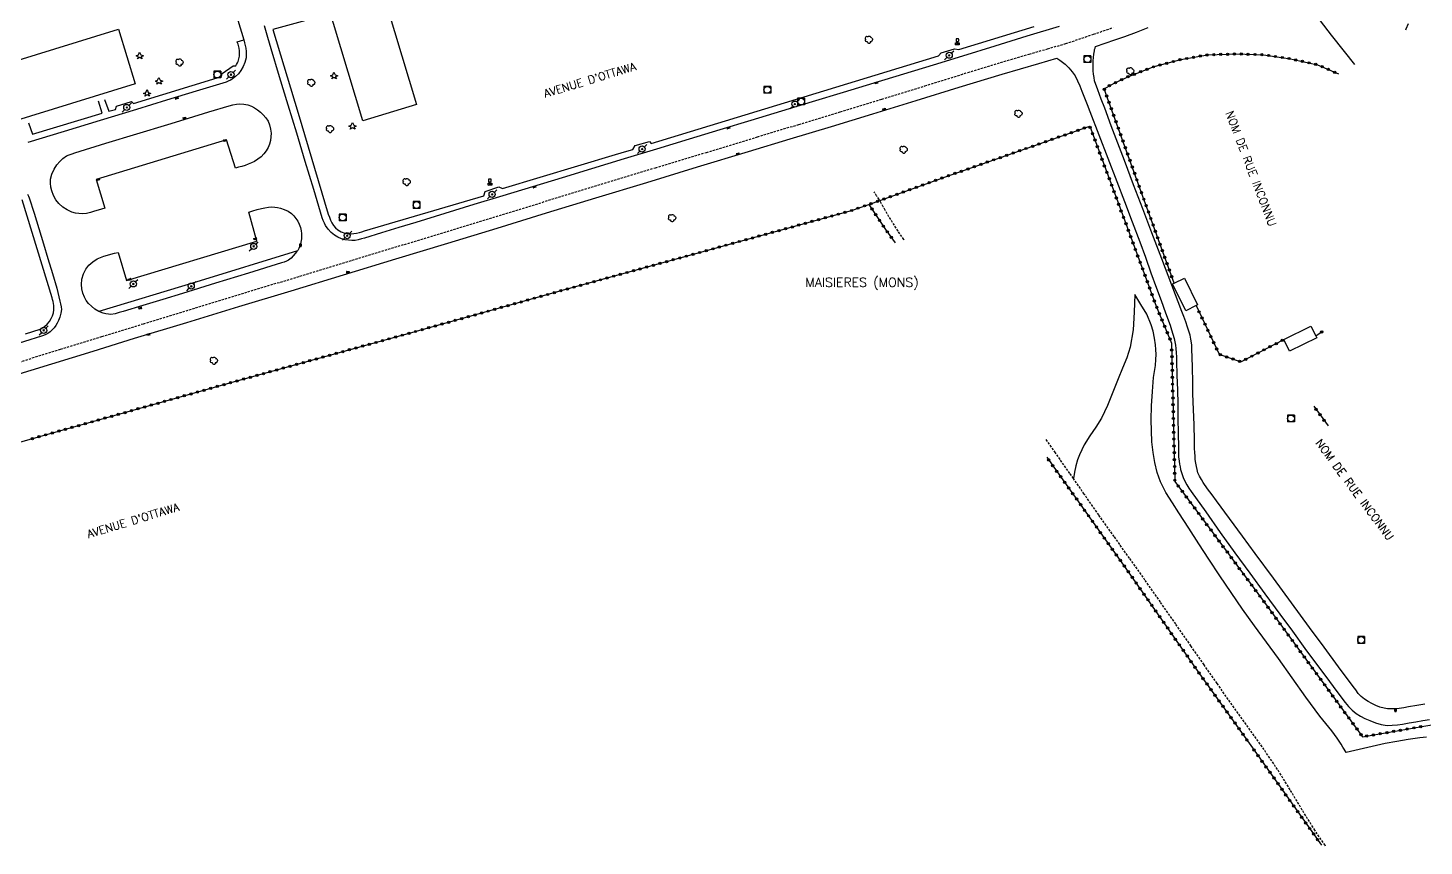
# Model space of a CAD drawing. Header units: millimetres. Extents: x 121000 to 122001, y 132000 to 133001.
# Drawn here: x 121340.3 to 121645.7, y 132380.9 to 132559.8 of the extents above; entities that cross this region are included whole.
import ezdxf
from ezdxf.enums import TextEntityAlignment as Align

# ---------------------------------------------------------------- set-up
doc = ezdxf.new("R2010")
doc.units = ezdxf.units.MM
doc.linetypes.add('DASHED', pattern=[0.75, 0.5, -0.25])
doc.layers.get('0').update_dxf_attribs({"linetype": 'CONTINUOUS'})
for name, color, linetype in [('W0001', 6, 'DASHED'), ('W0014', 7, 'CONTINUOUS'), ('W0017', 7, 'CONTINUOUS'), ('W0070', 7, 'DASHED'), ('W0104', 1, 'CONTINUOUS'), ('W0211', 2, 'CONTINUOUS'), ('W0214', 2, 'CONTINUOUS'), ('W0300', 7, 'CONTINUOUS'), ('W0303', 7, 'CONTINUOUS'), ('W0323', 7, 'CONTINUOUS'), ('W0333', 7, 'CONTINUOUS'), ('W0401', 7, 'CONTINUOUS'), ('W0420', 7, 'CONTINUOUS'), ('W0438', 7, 'CONTINUOUS'), ('W0473', 7, 'CONTINUOUS'), ('W0980', 7, 'CONTINUOUS'), ('W0989', 7, 'CONTINUOUS')]:
    doc.layers.add(name, color=color, linetype=linetype)
doc.styles.get("Standard").update_dxf_attribs({"font": 'romans.shx', "width": 0.85})

# ---------------------------------------------------------------- blocks, each defined once
blk = doc.blocks.new('T300')
for p, q in [((-0.8, 0.51), (-0.86, 0.34)), ((-0.86, 0.34), (-0.86, 0.17)), ((-0.86, 0.17), (-0.74, 0.06)), ((-0.69, 0.63), (-0.8, 0.51)), ((-0.8, -0.06), (-0.74, 0.06)), ((-0.74, 0.06), (-0.69, 0.11)), ((-0.57, 0.69), (-0.69, 0.63)), ((-0.46, 0.69), (-0.57, 0.69)), ((-0.29, 0.63), (-0.46, 0.69)), ((-0.29, 0.63), (-0.17, 0.74)), ((-0.23, 0.57), (-0.29, 0.63)), ((-0.17, 0.74), (-0.06, 0.8)), ((-0.06, 0.8), (0.06, 0.8)), ((0.06, 0.8), (0.23, 0.74)), ((0.23, 0.74), (0.34, 0.63)), ((0.34, 0.63), (0.4, 0.51)), ((0.46, 0.46), (0.34, 0.46)), ((0.4, 0.51), (0.4, 0.46)), ((0.57, 0.4), (0.46, 0.46)), ((0.57, 0.4), (0.69, 0.29)), ((0.69, 0.29), (0.74, 0.17)), ((0.74, 0.06), (0.69, -0.17)), ((0.74, 0.17), (0.74, 0.06)), ((-0.8, -0.17), (-0.8, -0.06)), ((-0.8, -0.23), (-0.8, -0.17)), ((-0.74, -0.34), (-0.8, -0.23)), ((-0.69, -0.4), (-0.74, -0.34)), ((-0.51, -0.46), (-0.69, -0.4)), ((-0.4, -0.46), (-0.51, -0.46)), ((-0.4, -0.46), (-0.34, -0.46)), ((-0.34, -0.46), (-0.34, -0.4)), ((-0.34, -0.51), (-0.34, -0.46)), ((-0.29, -0.63), (-0.34, -0.51)), ((-0.17, -0.74), (-0.29, -0.63)), ((-0.06, -0.8), (-0.17, -0.74)), ((0.06, -0.8), (-0.06, -0.8)), ((0.17, -0.74), (0.06, -0.8)), ((0.23, -0.69), (0.17, -0.74)), ((0.29, -0.46), (0.23, -0.46)), ((0.29, -0.63), (0.23, -0.69)), ((0.46, -0.4), (0.29, -0.46)), ((0.34, -0.51), (0.29, -0.63)), ((0.34, -0.51), (0.34, -0.46)), ((0.57, -0.34), (0.46, -0.4)), ((0.63, -0.29), (0.57, -0.34)), ((0.69, -0.17), (0.63, -0.29))]:
    blk.add_line(p, q)
blk = doc.blocks.new('T473')
for p, q in [((-0.166667, 0.166667), (0.166667, -0.166667)), ((-0.166667, -0.166667), (0.166667, 0.166667)), ((0.500001, 0.500001), (1.000002, 1.000002)), ((-1.000002, -1.000002), (-0.500001, -0.500001))]:
    blk.add_line(p, q)
blk.add_ellipse((0, 0), major_axis=(0.471405, 0.471405), ratio=1, start_param=5.4977871438, end_param=11.780972451)
blk = doc.blocks.new('T420')
for p, q in [((0.75, 0.75), (-0.75, 0.75)), ((-0.75, 0.75), (-0.75, -0.75)), ((0.75, 0.75), (0.75, -0.75)), ((0.75, -0.75), (-0.75, -0.75))]:
    blk.add_line(p, q)
blk.add_ellipse((0, 0), major_axis=(-0.53, 0.53), ratio=1, start_param=3.926991, end_param=10.210176)
blk = doc.blocks.new('T303')
for p, q in [((-0.77, 0), (-0.28, 0.21)), ((-0.28, -0.21), (-0.77, 0)), ((-0.28, 0.21), (0, 0.83)), ((0, 0.83), (0.28, 0.21)), ((0.28, 0.21), (0.83, 0)), ((0.83, 0), (0.28, -0.21)), ((-0.49, -0.63), (-0.28, -0.21)), ((0, -0.35), (-0.49, -0.63)), ((0.56, -0.63), (0, -0.35)), ((0.28, -0.21), (0.56, -0.63))]:
    blk.add_line(p, q)
blk = doc.blocks.new('T438')
for p, q in [((-0.4, 0.2), (0.4, 0.2)), ((-0.4, -0.2), (-0.4, 0.2)), ((0.15, 1.1), (-0.3, 1.1)), ((-0.3, 1.1), (-0.3, 0.5)), ((-0.3, 0.5), (0.15, 0.5)), ((0.3, 0.65), (0.3, 0.95)), ((0.4, 0.2), (0.4, -0.2))]:
    blk.add_line(p, q)
at = {"flags": 128}
for points in [[(-0.4, -0.2), (0.4, 0.2)], [(0.4, -0.2), (-0.4, -0.2)]]:
    blk.add_lwpolyline(points, dxfattribs=at)
for centre, major_axis, start_param, end_param in [((0.15, 0.95), (0.106, -0.106), 0.785398, 2.356194), ((0.15, 0.65), (0.106, 0.106), 3.926991, 5.497787)]:
    blk.add_ellipse(centre, major_axis=major_axis, ratio=1, start_param=start_param, end_param=end_param)
blk = doc.blocks.new('T401')
for p, q in [((-0.3, 0.3), (0, 0.3)), ((-0.3, -0.25), (-0.3, 0.3)), ((-0.3, 0.15), (0, 0.15)), ((-0.3, 0), (0, 0)), ((0, 0.3), (0, -0.25)), ((-0.3, -0.15), (0, -0.15)), ((-0.3, -0.25), (-0.3, -0.3)), ((-0.3, -0.3), (0, -0.3)), ((0, -0.3), (0, -0.25))]:
    blk.add_line(p, q)
blk = doc.blocks.new('t323o')
at = {"color": 0, "linetype": 'Continuous'}
for radius in [0.25, 0.15]:
    blk.add_circle((0, 0), radius, dxfattribs=at)

msp = doc.modelspace()

# ---------------------------------------------------------------- linework, layer by layer
at = {"layer": 'W0001'}
msp.add_lwpolyline([(121338.4, 132486.71), (121347.45, 132489.51), (121356.51, 132492.31), (121365.57, 132495.1), (121376.98, 132498.58), (121388.39, 132502.04), (121399.81, 132505.5), (121411.24, 132508.97), (121422.67, 132512.44), (121434.1, 132515.92), (121444.88, 132519.22), (121455.65, 132522.52), (121466.42, 132525.81), (121477.57, 132529.19), (121488.72, 132532.56), (121499.87, 132535.94), (121508.93, 132538.68), (121518, 132541.42), (121527.07, 132544.18), (121536.49, 132547.1), (121545.9, 132550.03), (121555.34, 132552.89), (121559.33, 132554.05), (121563.32, 132555.2), (121567.31, 132556.35), (121573.39, 132558.4), (121575.53, 132559.13), (121577.68, 132559.85)], dxfattribs=at)
at = {"layer": 'W0014'}
for points in [[(121405.91, 132562.68), (121393.88, 132559.45), (121399.4, 132541.14), (121406.01, 132519.07)], [(121406.01, 132519.07), (121406.25, 132518.41), (121406.49, 132517.75), (121406.79, 132517.14), (121407.18, 132516.58), (121407.62, 132516.06), (121408.13, 132515.63), (121408.82, 132515.22), (121409.61, 132514.92), (121410.4, 132514.77), (121411, 132514.76), (121411.61, 132514.83), (121412.21, 132514.93), (121412.8, 132515.06), (121413.38, 132515.22), (121413.96, 132515.39), (121440.04, 132523.08), (121440.29, 132523.98), (121443.28, 132525.02), (121444.13, 132524.65), (121452.36, 132527.13), (121460.59, 132529.61), (121468.82, 132532.07), (121470.08, 132532.45), (121471.34, 132532.82), (121472.6, 132533.19), (121473.1, 132534.06), (121476.24, 132534.93), (121476.66, 132534.51), (121505.78, 132543.36), (121539.48, 132553.64), (121540.04, 132554.31), (121542.98, 132555.22), (121543.96, 132555.04), (121560.38, 132560.07)], [(121357.08, 132544.15), (121357.99, 132541.6), (121359.43, 132541.97), (121359.67, 132542.68), (121362.93, 132543.7), (121363.43, 132543.28), (121382.68, 132549.18), (121382.82, 132549.79), (121385.18, 132551.51), (121385.77, 132551.48), (121385.96, 132551.81), (121386.14, 132552.14), (121386.3, 132552.47), (121386.47, 132553.01), (121386.58, 132553.58), (121386.62, 132554.14), (121386.6, 132554.74), (121386.51, 132555.35), (121386.37, 132555.93), (121386.27, 132556.21), (121386.16, 132556.49), (121386.05, 132556.77), (121387.54, 132557.14)], [(121340.45, 132539.05), (121341.32, 132536.56), (121356.54, 132541.16), (121355.73, 132543.73)], [(121339.77, 132492.87), (121342.98, 132493.91), (121343.32, 132494.1), (121343.65, 132494.29), (121343.97, 132494.49), (121344.53, 132494.99), (121345.01, 132495.57), (121345.4, 132496.2), (121345.67, 132496.81), (121345.87, 132497.46), (121345.98, 132498.12), (121346.01, 132498.6), (121345.99, 132499.08), (121345.93, 132499.55), (121345.84, 132499.96), (121345.71, 132500.37), (121345.59, 132500.78), (121339.07, 132522.15)], [(121399.25, 132511.02), (121377.03, 132504.15), (121355.84, 132497.79)]]:
    msp.add_lwpolyline(points, dxfattribs=at)
at = {"layer": 'W0017'}
for points in [[(121382.82, 132572.77), (121387.54, 132557.14), (121387.69, 132556.55), (121387.85, 132555.95), (121387.96, 132555.36), (121388.04, 132554.64), (121388.06, 132553.92), (121388.01, 132553.21), (121387.78, 132552.25), (121387.4, 132551.31), (121386.91, 132550.46), (121386.37, 132549.76), (121385.73, 132549.13), (121385.02, 132548.6), (121384.59, 132548.36), (121384.14, 132548.15), (121383.68, 132547.95), (121377.13, 132545.95), (121370.59, 132543.95), (121364.04, 132541.95), (121356.13, 132539.55), (121348.22, 132537.15), (121340.31, 132534.75)], [(121565.87, 132560.12), (121558.84, 132557.96), (121551.8, 132555.79), (121544.76, 132553.62), (121538.29, 132551.64), (121531.82, 132549.66), (121525.35, 132547.69), (121518.61, 132545.65), (121511.88, 132543.61), (121505.14, 132541.57), (121498.4, 132539.53), (121491.66, 132537.48), (121484.92, 132535.43), (121477.82, 132533.28), (121470.71, 132531.13), (121463.6, 132528.97), (121457.13, 132527.01), (121450.65, 132525.05), (121444.18, 132523.08), (121437.84, 132521.14), (121431.5, 132519.21), (121425.17, 132517.26), (121421.43, 132516.11), (121417.68, 132514.96), (121413.94, 132513.8), (121413.26, 132513.62), (121412.58, 132513.43), (121411.89, 132513.31), (121411.16, 132513.28), (121410.43, 132513.33), (121409.71, 132513.45), (121408.9, 132513.68), (121408.12, 132514.02), (121407.39, 132514.45), (121406.65, 132515.05), (121405.98, 132515.77), (121405.43, 132516.57), (121405.15, 132517.11), (121404.92, 132517.68), (121404.7, 132518.26), (121402.84, 132524.43), (121400.98, 132530.6), (121399.12, 132536.77), (121397.24, 132542.91), (121395.36, 132549.05), (121393.52, 132555.2), (121392.79, 132557.71), (121392.06, 132560.22)], [(121573.79, 132555.69), (121575.94, 132556.42), (121578.08, 132557.14), (121580.21, 132557.89), (121582.8, 132558.85), (121585.38, 132559.85)], [(121645.86, 132411.89), (121644.09, 132411.6), (121642.32, 132411.32), (121641.29, 132411.13), (121640.26, 132410.95), (121639.23, 132410.86), (121638.48, 132410.86), (121637.73, 132410.9), (121637, 132411), (121636.05, 132411.26), (121635.13, 132411.62), (121634.25, 132412.05), (121633.44, 132412.5), (121632.66, 132413), (121631.94, 132413.57), (121631.31, 132414.26), (121630.75, 132415.02), (121630.19, 132415.78), (121627, 132420.07), (121623.82, 132424.36), (121620.64, 132428.66), (121616.68, 132434.04), (121612.73, 132439.43), (121608.78, 132444.82), (121605.96, 132448.66), (121603.13, 132452.49), (121600.31, 132456.33), (121599.32, 132457.65), (121598.32, 132458.97), (121597.41, 132460.34), (121596.98, 132461.05), (121596.57, 132461.77), (121596.23, 132462.52), (121596.03, 132463.2), (121595.88, 132463.9), (121595.76, 132464.61), (121595.66, 132465.38), (121595.6, 132466.14), (121595.55, 132466.91), (121595.51, 132467.8), (121595.51, 132468.69), (121595.5, 132469.58), (121595.37, 132472.98), (121595.24, 132476.37), (121595.13, 132479.77), (121595.08, 132482.52), (121595.05, 132485.27), (121594.96, 132488.01), (121594.91, 132489.24), (121594.86, 132490.47), (121594.71, 132491.69), (121594.5, 132492.59), (121594.25, 132493.48), (121593.97, 132494.36), (121593.59, 132495.51), (121593.16, 132496.65), (121592.74, 132497.8), (121590.55, 132503.53), (121588.36, 132509.27), (121586.17, 132515), (121584.15, 132520.25), (121582.14, 132525.5), (121580.14, 132530.75), (121578.7, 132534.57), (121577.26, 132538.4), (121575.83, 132542.23), (121575.09, 132544.23), (121574.34, 132546.23), (121573.6, 132548.23), (121573.5, 132548.96), (121573.4, 132549.69), (121573.33, 132550.42), (121573.3, 132551.15), (121573.29, 132551.87), (121573.31, 132552.6), (121573.36, 132553.32), (121573.45, 132554.04), (121573.57, 132554.75), (121573.64, 132555.07), (121573.72, 132555.38), (121573.79, 132555.69)], [(121336.48, 132483.52), (121345.53, 132486.32), (121354.59, 132489.12), (121363.65, 132491.9), (121375.06, 132495.39), (121386.47, 132498.85), (121397.89, 132502.31), (121409.32, 132505.78), (121420.75, 132509.25), (121432.18, 132512.73), (121442.96, 132516.02), (121453.73, 132519.32), (121464.5, 132522.61), (121475.65, 132526), (121486.8, 132529.37), (121497.95, 132532.74), (121507.01, 132535.49), (121516.08, 132538.23), (121525.15, 132540.99), (121534.57, 132543.91), (121543.98, 132546.84), (121553.42, 132549.7), (121557.41, 132550.86), (121561.4, 132552.01), (121565.39, 132553.15)], [(121565.39, 132553.15), (121566, 132552.72), (121566.6, 132552.29), (121567.17, 132551.83), (121567.97, 132551.05), (121568.7, 132550.2), (121569.34, 132549.29), (121569.91, 132548.22), (121570.39, 132547.09), (121570.85, 132545.95), (121571.44, 132544.49), (121572, 132543.01), (121572.56, 132541.53), (121574.54, 132536.42), (121576.51, 132531.31), (121578.47, 132526.2), (121580.17, 132521.8), (121581.86, 132517.39), (121583.52, 132512.97), (121584.75, 132509.61), (121585.96, 132506.24), (121587.18, 132502.87), (121588.16, 132500.16), (121589.14, 132497.45), (121590.12, 132494.75), (121590.43, 132493.79), (121590.74, 132492.84), (121591, 132491.87), (121591.16, 132491.14), (121591.3, 132490.39), (121591.41, 132489.65), (121591.49, 132488.76), (121591.53, 132487.86), (121591.57, 132486.96), (121591.65, 132483.8), (121591.73, 132480.63), (121591.8, 132477.47), (121591.85, 132474.33), (121591.89, 132471.19), (121591.96, 132468.05), (121591.98, 132467.03), (121592, 132466.01), (121592.09, 132465), (121592.19, 132464.39), (121592.31, 132463.79), (121592.45, 132463.19), (121592.7, 132462.32), (121592.99, 132461.46), (121593.35, 132460.64), (121593.78, 132459.87), (121594.27, 132459.14), (121594.77, 132458.4), (121597.93, 132453.92), (121601.09, 132449.44), (121604.28, 132444.98), (121607.55, 132440.51), (121610.85, 132436.06), (121614.14, 132431.61), (121616.89, 132427.85), (121619.63, 132424.09), (121622.39, 132420.34), (121624.39, 132417.63), (121626.4, 132414.93), (121628.41, 132412.23), (121629.19, 132411.42), (121629.97, 132410.6), (121630.82, 132409.88), (121631.76, 132409.28), (121632.76, 132408.77), (121633.8, 132408.33), (121635.05, 132407.85), (121636.33, 132407.47), (121637.63, 132407.26), (121638.73, 132407.27), (121639.85, 132407.41), (121640.96, 132407.55), (121642.44, 132407.8), (121643.91, 132408.05), (121645.39, 132408.3), (121646.86, 132408.54)], [(121340.23, 132523.45), (121340.42, 132523.02), (121340.61, 132522.59), (121341.64, 132519.24), (121342.67, 132515.88), (121343.69, 132512.53), (121344.67, 132509.32), (121345.65, 132506.1), (121346.63, 132502.89), (121346.87, 132501.94), (121347.1, 132501), (121347.31, 132500.05), (121347.45, 132499.43), (121347.57, 132498.81), (121347.62, 132498.19), (121347.54, 132497.37), (121347.32, 132496.56), (121347.01, 132495.78), (121346.74, 132495.23), (121346.43, 132494.7), (121346.06, 132494.2), (121345.64, 132493.74), (121345.17, 132493.32), (121344.66, 132492.96), (121344.21, 132492.74), (121343.73, 132492.55), (121343.26, 132492.37), (121332.02, 132488.89)], [(121395.81, 132508.38), (121388.58, 132506.16), (121381.35, 132503.94), (121374.12, 132501.73), (121369.79, 132500.42), (121365.46, 132499.11), (121361.13, 132497.8), (121360.25, 132497.51), (121359.36, 132497.23), (121358.47, 132497.11), (121357.9, 132497.16), (121357.32, 132497.27), (121356.77, 132497.42), (121355.84, 132497.79), (121354.96, 132498.29), (121354.18, 132498.9), (121353.59, 132499.5), (121353.07, 132500.17), (121352.65, 132500.89), (121352.3, 132501.78), (121352.09, 132502.73), (121352.02, 132503.68), (121352.13, 132504.85), (121352.46, 132506.01), (121352.97, 132507.05), (121353.65, 132507.9), (121354.51, 132508.64), (121355.44, 132509.25), (121356.16, 132509.58), (121356.92, 132509.85), (121357.69, 132510.08), (121358.46, 132510.31), (121359.25, 132510.5), (121360.04, 132510.7), (121361.84, 132504.57), (121390.38, 132513.17), (121388.6, 132519.48)], [(121388.6, 132519.48), (121389.53, 132519.77), (121390.46, 132520.05), (121391.39, 132520.29), (121392.15, 132520.45), (121392.92, 132520.59), (121393.68, 132520.64), (121394.31, 132520.6), (121394.93, 132520.51), (121395.54, 132520.36), (121396.39, 132520.07), (121397.21, 132519.67), (121397.94, 132519.16), (121398.46, 132518.67), (121398.94, 132518.11), (121399.33, 132517.51), (121399.65, 132516.85), (121399.9, 132516.14), (121400.06, 132515.42), (121400.14, 132514.83), (121400.17, 132514.22), (121400.14, 132513.62), (121400.04, 132512.9), (121399.85, 132512.19), (121399.57, 132511.52), (121399.34, 132511.14), (121399.25, 132511.02), (121399.07, 132510.78), (121398.79, 132510.42), (121398.34, 132509.91), (121397.86, 132509.42), (121397.33, 132509.02), (121396.85, 132508.77), (121396.33, 132508.58), (121395.81, 132508.38)]]:
    msp.add_lwpolyline(points, dxfattribs=at)
msp.add_lwpolyline([(121384.36, 132542.76), (121385.13, 132542.93), (121385.9, 132543.11), (121386.67, 132543.19), (121387.53, 132543.13), (121388.39, 132542.95), (121389.21, 132542.66), (121389.9, 132542.31), (121390.55, 132541.86), (121391.15, 132541.37), (121391.79, 132540.77), (121392.38, 132540.1), (121392.84, 132539.37), (121393.17, 132538.55), (121393.38, 132537.65), (121393.48, 132536.76), (121393.46, 132535.96), (121393.35, 132535.15), (121393.15, 132534.38), (121392.83, 132533.61), (121392.42, 132532.87), (121391.92, 132532.21), (121391.31, 132531.6), (121390.62, 132531.07), (121389.88, 132530.6), (121389.21, 132530.26), (121388.52, 132529.98), (121387.81, 132529.72), (121387.11, 132529.5), (121386.4, 132529.31), (121385.69, 132529.12), (121383.71, 132535.3), (121355.26, 132526.61), (121357.13, 132520.36), (121356.39, 132520.13), (121355.65, 132519.89), (121354.9, 132519.67), (121354.03, 132519.43), (121353.15, 132519.22), (121352.27, 132519.13), (121351.48, 132519.17), (121350.69, 132519.3), (121349.94, 132519.52), (121348.89, 132519.98), (121347.91, 132520.61), (121347.07, 132521.37), (121346.43, 132522.21), (121345.91, 132523.16), (121345.54, 132524.15), (121345.35, 132524.98), (121345.25, 132525.85), (121345.27, 132526.69), (121345.53, 132527.8), (121346.02, 132528.89), (121346.65, 132529.87), (121347.26, 132530.59), (121347.97, 132531.24), (121348.75, 132531.78), (121349.33, 132532.05), (121349.96, 132532.27), (121350.58, 132532.48), (121357.36, 132534.55), (121364.14, 132536.61), (121370.92, 132538.67), (121375.4, 132540.03), (121379.88, 132541.4)], close=True, dxfattribs=at)
at = {"layer": 'W0070'}
for points in [[(121531.99, 132513.35), (121531.87, 132513.52), (121530.64, 132515.36), (121529.43, 132517.22), (121528.28, 132519.11), (121527.84, 132519.89), (121527.41, 132520.67), (121526.97, 132521.45), (121526.47, 132522.27), (121525.95, 132523.09), (121525.43, 132523.91)], [(121624.16, 132380.87), (121624.03, 132381.05), (121621.81, 132384.31), (121619.05, 132388.72), (121616.4, 132393.19), (121613.65, 132397.61), (121610.27, 132402.57), (121606.77, 132407.45), (121603.28, 132412.33), (121600.42, 132416.43), (121597.57, 132420.52), (121594.71, 132424.62), (121591.36, 132429.43), (121588.01, 132434.24), (121584.65, 132439.04), (121581.28, 132443.79), (121577.91, 132448.54), (121574.54, 132453.29), (121571.37, 132457.82), (121568.98, 132461.25), (121568.21, 132462.36), (121565.04, 132466.89), (121562.99, 132469.78)]]:
    msp.add_lwpolyline(points, dxfattribs=at)
at = {"layer": 'W0104'}
for points in [[(121413.57, 132539.49), (121403.92, 132571.49), (121415.68, 132575.04), (121425.33, 132543.04)], [(121360.12, 132559.48), (121363.78, 132547.54), (121331.84, 132537.74), (121328.18, 132549.68)], [(121593.56, 132497.94), (121590.69, 132503.83), (121591.02, 132503.99), (121593.26, 132505.08), (121596.13, 132499.2), (121595.82, 132499.05)], [(121622.22, 132492.04), (121616.27, 132489.09), (121615.02, 132491.62), (121620.96, 132494.57), (121622.01, 132492.46)]]:
    msp.add_lwpolyline(points, close=True, dxfattribs=at)
at = {"layer": 'W0211'}
for points in [[(121586.54, 132483.36), (121586.74, 132484.67), (121586.94, 132485.98), (121587.05, 132487.3), (121587.06, 132488.36), (121587.02, 132489.42), (121586.93, 132490.48), (121586.73, 132491.96), (121586.43, 132493.44), (121586.03, 132494.88), (121585.03, 132497.15), (121583.74, 132499.33), (121582.44, 132501.5)], [(121646.26, 132404.67), (121644.74, 132404.51), (121642.22, 132404.14), (121639.7, 132403.73), (121637.2, 132403.26), (121634.35, 132402.65), (121631.52, 132401.98), (121628.68, 132401.31), (121628.43, 132401.7), (121628.19, 132402.08), (121627.94, 132402.47), (121627.53, 132403.13), (121627.12, 132403.79), (121626.71, 132404.44), (121625.49, 132406.09), (121624.18, 132407.67), (121622.89, 132409.26), (121619.82, 132413.43), (121616.85, 132417.67), (121613.87, 132421.89), (121611.22, 132425.47), (121608.57, 132429.04), (121605.96, 132432.65), (121603.47, 132436.29), (121601.03, 132439.96), (121598.61, 132443.64), (121596.4, 132446.99), (121594.21, 132450.35), (121592.07, 132453.73), (121590.63, 132455.94), (121589.21, 132458.16), (121588.05, 132460.49), (121587.34, 132462.58), (121586.82, 132464.74), (121586.43, 132466.93), (121586.16, 132469.29), (121586.05, 132471.67), (121586.02, 132474.04), (121586.1, 132477.15), (121586.32, 132480.25), (121586.54, 132483.36)]]:
    msp.add_lwpolyline(points, dxfattribs=at)
at = {"layer": 'W0214'}
msp.add_lwpolyline([(121582.44, 132501.5), (121582.25, 132497.62), (121582.06, 132493.75), (121581.44, 132489.98), (121580.68, 132487.64), (121579.75, 132485.34), (121578.79, 132483.06), (121577.65, 132480.14), (121576.46, 132477.24), (121575.11, 132474.43), (121573.89, 132472.48), (121572.57, 132470.57), (121571.38, 132468.6), (121570.83, 132467.53), (121570.31, 132466.45), (121569.88, 132465.35), (121569.51, 132464), (121569.24, 132462.63), (121568.98, 132461.25)], dxfattribs=at)
at = {"layer": 'W0323'}
for points in [[(121591.02, 132503.99), (121581.65, 132529.95), (121575.71, 132546.49), (121578.02, 132547.74), (121581.23, 132549.23), (121586.69, 132551.34), (121592.52, 132552.87), (121598.34, 132553.89), (121604.6, 132554.08), (121610.56, 132553.92), (121616.51, 132553.03), (121622.4, 132551.73), (121626.96, 132549.74)], [(121312.42, 132461.86), (121349.35, 132472.24), (121385.78, 132482.51), (121423.99, 132493.08), (121457.76, 132502.54), (121488.52, 132511.02), (121520.45, 132519.84), (121524.21, 132521.19), (121542, 132527.57), (121572.56, 132538.29), (121579.94, 132518.38), (121587.12, 132498.94), (121590.46, 132490.87)], [(121524.21, 132521.19), (121527.9, 132515.72), (121530, 132512.75)], [(121595.82, 132499.05), (121600.89, 132488.42), (121605.61, 132486.75), (121615.02, 132491.62)], [(121590.46, 132490.87), (121591.19, 132460.59), (121610.82, 132434.1), (121632.23, 132404.75), (121653.66, 132408.5), (121675.72, 132421.75), (121701.76, 132444.96), (121713.12, 132455.44), (121723.08, 132466.53), (121754.52, 132491), (121793.38, 132497.37), (121805.05, 132490.44)], [(121622.01, 132492.46), (121623.64, 132493.52)], [(121621.55, 132477.03), (121624.72, 132472.77)], [(121563.18, 132465.88), (121565.06, 132463.19), (121579.98, 132442.33), (121596.23, 132419.04), (121607.81, 132402.87)], [(121607.81, 132402.87), (121623.25, 132381.04)]]:
    msp.add_lwpolyline(points, dxfattribs=at)
at = {"layer": 'W0333'}
for points in [[(121613.29, 132574.19), (121617.3, 132568.85), (121621.32, 132563.5), (121625.39, 132558.2), (121628.19, 132554.65), (121630.5, 132551.76)], [(121641.71, 132559.33), (121641.79, 132559.57), (121642.28, 132560.72)]]:
    msp.add_lwpolyline(points, dxfattribs=at)

# ---------------------------------------------------------------- block references
at = {"layer": 'W0300', "rotation": 359.9999899820874}
for p in [(121524.3, 132557.2), (121373.52, 132552.21), (121581.48, 132550.3), (121402.33, 132547.77), (121557.01, 132541.01), (121406.43, 132537.66), (121531.91, 132533.14), (121423.21, 132526.06), (121481.26, 132518.18), (121381.03, 132486.98)]:
    msp.add_blockref('T300', p, dxfattribs=at)
at = {"layer": 'W0303', "rotation": 359.9999899820874}
for p in [(121364.74, 132553.65), (121407.25, 132549.29), (121368.96, 132548.13), (121366.36, 132545.47), (121411.3, 132538.29)]:
    msp.add_blockref('T303', p, dxfattribs=at)
at = {"layer": 'W0323'}
for p, rotation in [((121590.86, 132552.43), 14.7063524555339), ((121592.31, 132552.81), 14.7063524555339), ((121593.78, 132553.09), 9.99054809264464), ((121595.26, 132553.35), 9.99054809264464), ((121596.74, 132553.61), 9.99054809264464), ((121598.21, 132553.87), 9.99054809264464), ((121599.71, 132553.93), 1.702169601507971), ((121601.21, 132553.98), 1.702169601507971), ((121602.71, 132554.02), 1.702169601507971), ((121604.21, 132554.07), 1.702169601507971), ((121605.71, 132554.05), 358.4915533460893), ((121607.21, 132554.01), 358.4915533460893), ((121608.71, 132553.97), 358.4915533460893), ((121610.21, 132553.93), 358.4915533460893), ((121611.69, 132553.75), 351.493222671925), ((121613.18, 132553.53), 351.493222671925), ((121614.66, 132553.31), 351.493222671925), ((121616.14, 132553.09), 351.493222671925), ((121617.61, 132552.79), 347.4949082836816), ((121619.08, 132552.46), 347.4949082836816), ((121582.31, 132549.65), 21.13178213255188), ((121583.71, 132550.19), 21.13178213255188), ((121585.11, 132550.73), 21.13178213255188), ((121586.51, 132551.27), 21.13178213255188), ((121587.96, 132551.67), 14.7063524555339), ((121589.41, 132552.05), 14.7063524555339), ((121620.54, 132552.14), 347.4949082836816), ((121622.01, 132551.81), 347.4949082836816), ((121623.4, 132551.29), 336.3846036696301), ((121624.78, 132550.69), 336.3846036696301), ((121626.15, 132550.09), 336.3846036696301), ((121575.77, 132546.33), 109.755568895298), ((121576.88, 132547.12), 28.3790225881205), ((121578.2, 132547.82), 24.93776785484936), ((121579.56, 132548.45), 24.93776785484936), ((121580.92, 132549.09), 24.93776785484936), ((121576.27, 132544.91), 109.755568895298), ((121576.78, 132543.5), 109.755568895298), ((121577.29, 132542.09), 109.755568895298), ((121577.79, 132540.68), 109.755568895298), ((121569.98, 132537.39), 19.34280236613646), ((121571.39, 132537.88), 19.34280236613646), ((121572.65, 132538.05), 290.3327885625939), ((121578.3, 132539.27), 109.755568895298), ((121578.81, 132537.86), 109.755568895298), ((121560.07, 132533.91), 19.34280236613646), ((121561.49, 132534.41), 19.34280236613646), ((121562.9, 132534.9), 19.34280236613646), ((121564.32, 132535.4), 19.34280236613646), ((121565.73, 132535.9), 19.34280236613646), ((121567.15, 132536.39), 19.34280236613646), ((121568.56, 132536.89), 19.34280236613646), ((121573.17, 132536.64), 290.3327885625939), ((121573.69, 132535.24), 290.3327885625939), ((121579.31, 132536.44), 109.755568895298), ((121579.82, 132535.03), 109.755568895298), ((121551.58, 132530.93), 19.34280236613646), ((121552.99, 132531.43), 19.34280236613646), ((121554.41, 132531.92), 19.34280236613646), ((121555.82, 132532.42), 19.34280236613646), ((121557.24, 132532.92), 19.34280236613646), ((121558.65, 132533.41), 19.34280236613646), ((121574.22, 132533.83), 290.3327885625939), ((121574.74, 132532.42), 290.3327885625939), ((121575.26, 132531.02), 290.3327885625939), ((121580.33, 132533.62), 109.755568895298), ((121580.84, 132532.21), 109.755568895298), ((121543.09, 132527.95), 19.34280236613646), ((121544.5, 132528.44), 19.34280236613646), ((121545.92, 132528.94), 19.34280236613646), ((121547.33, 132529.44), 19.34280236613646), ((121548.75, 132529.93), 19.34280236613646), ((121550.16, 132530.43), 19.34280236613646), ((121575.78, 132529.61), 290.3327885625939), ((121576.3, 132528.2), 290.3327885625939), ((121581.34, 132530.8), 109.755568895298), ((121581.85, 132529.39), 109.8527189250816), ((121582.36, 132527.98), 109.8527189250816), ((121534.61, 132524.92), 19.72217002754523), ((121536.02, 132525.42), 19.72217002754523), ((121537.44, 132525.93), 19.72217002754523), ((121538.85, 132526.44), 19.72217002754523), ((121540.26, 132526.94), 19.72217002754523), ((121541.67, 132527.45), 19.72217002754523), ((121576.82, 132526.8), 290.3327885625939), ((121577.34, 132525.39), 290.3327885625939), ((121582.87, 132526.56), 109.8527189250816), ((121583.38, 132525.15), 109.8527189250816), ((121526.14, 132521.88), 19.72217002754523), ((121527.55, 132522.39), 19.72217002754523), ((121528.96, 132522.89), 19.72217002754523), ((121530.38, 132523.4), 19.72217002754523), ((121531.79, 132523.9), 19.72217002754523), ((121533.2, 132524.41), 19.72217002754523), ((121577.86, 132523.98), 290.3327885625939), ((121578.39, 132522.58), 290.3327885625939), ((121583.89, 132523.74), 109.8527189250816), ((121584.4, 132522.33), 109.8527189250816), ((121516.15, 132518.65), 15.43153233595516), ((121517.6, 132519.05), 15.43153233595516), ((121519.05, 132519.45), 15.43153233595516), ((121520.49, 132519.85), 19.73093033258307), ((121521.9, 132520.36), 19.73093033258307), ((121523.32, 132520.87), 19.73093033258307), ((121524.73, 132521.37), 19.72217002754523), ((121524.91, 132520.16), 303.9575888866162), ((121525.74, 132518.92), 303.9575888866162), ((121578.91, 132521.17), 290.3327885625939), ((121579.43, 132519.76), 290.3327885625939), ((121584.91, 132520.92), 109.8527189250816), ((121585.42, 132519.51), 109.8527189250816), ((121506.03, 132515.86), 15.43153233595516), ((121507.48, 132516.26), 15.43153233595516), ((121508.92, 132516.66), 15.43153233595516), ((121510.37, 132517.06), 15.43153233595516), ((121511.82, 132517.46), 15.43153233595516), ((121513.26, 132517.86), 15.43153233595516), ((121514.71, 132518.26), 15.43153233595516), ((121526.58, 132517.67), 303.9575888866162), ((121527.42, 132516.43), 303.9575888866162), ((121579.95, 132518.36), 290.275512539011), ((121580.47, 132516.95), 290.275512539011), ((121585.93, 132518.1), 109.8527189250816), ((121586.44, 132516.69), 109.8527189250816), ((121494.47, 132512.67), 15.43153233595516), ((121495.91, 132513.07), 15.43153233595516), ((121497.36, 132513.47), 15.43153233595516), ((121498.8, 132513.86), 15.43153233595516), ((121500.25, 132514.26), 15.43153233595516), ((121501.7, 132514.66), 15.43153233595516), ((121503.14, 132515.06), 15.43153233595516), ((121504.59, 132515.46), 15.43153233595516), ((121528.27, 132515.19), 305.3209754972464), ((121529.14, 132513.97), 305.3209754972464), ((121580.99, 132515.54), 290.275512539011), ((121581.51, 132514.14), 290.275512539011), ((121582.03, 132512.73), 290.275512539011), ((121586.94, 132515.28), 109.8527189250816), ((121587.45, 132513.87), 109.8527189250816), ((121484.34, 132509.87), 15.41863864692018), ((121485.79, 132510.27), 15.41863864692018), ((121487.24, 132510.67), 15.41863864692018), ((121488.68, 132511.07), 15.43153233595516), ((121490.13, 132511.47), 15.43153233595516), ((121491.57, 132511.87), 15.43153233595516), ((121493.02, 132512.27), 15.43153233595516), ((121582.55, 132511.32), 290.275512539011), ((121583.07, 132509.91), 290.275512539011), ((121587.96, 132512.46), 109.8527189250816), ((121588.47, 132511.05), 109.8527189250816), ((121588.98, 132509.63), 109.8527189250816), ((121472.78, 132506.68), 15.41863864692018), ((121474.22, 132507.08), 15.41863864692018), ((121475.67, 132507.48), 15.41863864692018), ((121477.11, 132507.88), 15.41863864692018), ((121478.56, 132508.28), 15.41863864692018), ((121480.01, 132508.68), 15.41863864692018), ((121481.45, 132509.08), 15.41863864692018), ((121482.9, 132509.48), 15.41863864692018), ((121583.59, 132508.51), 290.275512539011), ((121584.11, 132507.1), 290.275512539011), ((121589.49, 132508.22), 109.8527189250816), ((121590, 132506.81), 109.8527189250816), ((121461.21, 132503.49), 15.41863864692018), ((121462.65, 132503.89), 15.41863864692018), ((121464.1, 132504.29), 15.41863864692018), ((121465.55, 132504.69), 15.41863864692018), ((121466.99, 132505.09), 15.41863864692018), ((121468.44, 132505.49), 15.41863864692018), ((121469.88, 132505.89), 15.41863864692018), ((121471.33, 132506.29), 15.41863864692018), ((121584.63, 132505.69), 290.275512539011), ((121585.15, 132504.29), 290.275512539011), ((121590.51, 132505.4), 109.8527189250816), ((121451.09, 132500.68), 15.6474061416852), ((121452.54, 132501.08), 15.6474061416852), ((121453.98, 132501.48), 15.6474061416852), ((121455.43, 132501.89), 15.6474061416852), ((121456.87, 132502.29), 15.6474061416852), ((121458.32, 132502.7), 15.41863864692018), ((121459.76, 132503.09), 15.41863864692018), ((121585.67, 132502.88), 290.275512539011), ((121586.19, 132501.47), 290.275512539011), ((121439.54, 132497.44), 15.6474061416852), ((121440.98, 132497.84), 15.6474061416852), ((121442.43, 132498.25), 15.6474061416852), ((121443.87, 132498.65), 15.6474061416852), ((121445.32, 132499.06), 15.6474061416852), ((121446.76, 132499.46), 15.6474061416852), ((121448.2, 132499.87), 15.6474061416852), ((121449.65, 132500.27), 15.6474061416852), ((121586.71, 132500.07), 290.275512539011), ((121587.24, 132498.66), 292.4397218704723), ((121587.81, 132497.28), 292.4397218704723), ((121596.46, 132497.69), 295.5206558820303), ((121429.43, 132494.61), 15.6474061416852), ((121430.87, 132495.01), 15.6474061416852), ((121432.32, 132495.42), 15.6474061416852), ((121433.76, 132495.82), 15.6474061416852), ((121435.2, 132496.22), 15.6474061416852), ((121436.65, 132496.63), 15.6474061416852), ((121438.09, 132497.03), 15.6474061416852), ((121588.38, 132495.89), 292.4397218704723), ((121588.95, 132494.5), 292.4397218704723), ((121597.11, 132496.34), 295.5206558820303), ((121597.75, 132494.99), 295.5206558820303), ((121417.87, 132491.39), 15.47250963975697), ((121419.31, 132491.79), 15.47250963975697), ((121420.76, 132492.19), 15.47250963975697), ((121422.2, 132492.59), 15.47250963975697), ((121423.65, 132492.99), 15.47250963975697), ((121425.09, 132493.39), 15.6474061416852), ((121426.54, 132493.8), 15.6474061416852), ((121427.98, 132494.2), 15.6474061416852), ((121589.53, 132493.12), 292.4397218704723), ((121590.1, 132491.73), 292.4397218704723), ((121598.4, 132493.63), 295.5206558820303), ((121599.05, 132492.28), 295.5206558820303), ((121614.68, 132491.45), 27.3531871388602), ((121623.27, 132493.28), 32.91873630157696), ((121406.3, 132488.19), 15.47250963975697), ((121407.75, 132488.59), 15.47250963975697), ((121409.19, 132488.99), 15.47250963975697), ((121410.64, 132489.39), 15.47250963975697), ((121412.08, 132489.79), 15.47250963975697), ((121413.53, 132490.19), 15.47250963975697), ((121414.98, 132490.59), 15.47250963975697), ((121416.42, 132490.99), 15.47250963975697), ((121590.49, 132489.37), 271.3887853654429), ((121599.69, 132490.92), 295.5206558820303), ((121600.34, 132489.57), 295.5206558820303), ((121601.1, 132488.34), 340.5542458885146), ((121609.36, 132488.69), 27.3531871388602), ((121610.69, 132489.38), 27.3531871388602), ((121612.02, 132490.07), 27.3531871388602), ((121613.35, 132490.76), 27.3531871388602), ((121396.18, 132485.39), 15.47250963975697), ((121397.63, 132485.79), 15.47250963975697), ((121399.07, 132486.19), 15.47250963975697), ((121400.52, 132486.59), 15.47250963975697), ((121401.96, 132486.99), 15.47250963975697), ((121403.41, 132487.39), 15.47250963975697), ((121404.86, 132487.79), 15.47250963975697), ((121590.53, 132487.87), 271.3887853654429), ((121590.57, 132486.37), 271.3887853654429), ((121602.51, 132487.84), 340.5542458885146), ((121603.93, 132487.35), 340.5542458885146), ((121605.34, 132486.85), 340.5542458885146), ((121606.69, 132487.31), 27.3531871388602), ((121608.02, 132488), 27.3531871388602), ((121384.62, 132482.18), 15.73208686171776), ((121386.06, 132482.59), 15.47250963975697), ((121387.51, 132482.99), 15.47250963975697), ((121388.95, 132483.39), 15.47250963975697), ((121390.4, 132483.79), 15.47250963975697), ((121391.84, 132484.19), 15.47250963975697), ((121393.29, 132484.59), 15.47250963975697), ((121394.74, 132484.99), 15.47250963975697), ((121590.6, 132484.87), 271.3887853654429), ((121590.64, 132483.37), 271.3887853654429), ((121374.51, 132479.33), 15.73208686171776), ((121375.96, 132479.74), 15.73208686171776), ((121377.4, 132480.15), 15.73208686171776), ((121378.84, 132480.55), 15.73208686171776), ((121380.29, 132480.96), 15.73208686171776), ((121381.73, 132481.37), 15.73208686171776), ((121383.17, 132481.77), 15.73208686171776), ((121590.67, 132481.87), 271.3887853654429), ((121590.71, 132480.37), 271.3887853654429), ((121362.96, 132476.08), 15.73208686171776), ((121364.4, 132476.49), 15.73208686171776), ((121365.85, 132476.89), 15.73208686171776), ((121367.29, 132477.3), 15.73208686171776), ((121368.74, 132477.71), 15.73208686171776), ((121370.18, 132478.11), 15.73208686171776), ((121371.62, 132478.52), 15.73208686171776), ((121373.07, 132478.93), 15.73208686171776), ((121590.75, 132478.87), 271.3887853654429), ((121590.78, 132477.37), 271.3887853654429), ((121622.03, 132476.38), 306.646019084791), ((121352.85, 132473.23), 15.73208686171776), ((121354.3, 132473.64), 15.73208686171776), ((121355.74, 132474.05), 15.73208686171776), ((121357.19, 132474.45), 15.73208686171776), ((121358.63, 132474.86), 15.73208686171776), ((121360.07, 132475.27), 15.73208686171776), ((121361.52, 132475.67), 15.73208686171776), ((121590.82, 132475.87), 271.3887853654429), ((121590.86, 132474.37), 271.3887853654429), ((121622.93, 132475.18), 306.646019084791), ((121623.82, 132473.98), 306.646019084791), ((121341.3, 132469.98), 15.70594158876384), ((121342.75, 132470.39), 15.70594158876384), ((121344.19, 132470.79), 15.70594158876384), ((121345.63, 132471.2), 15.70594158876384), ((121347.08, 132471.61), 15.70594158876384), ((121348.52, 132472.01), 15.70594158876384), ((121349.97, 132472.42), 15.73208686171776), ((121351.41, 132472.83), 15.73208686171776), ((121590.89, 132472.87), 271.3887853654429), ((121590.93, 132471.37), 271.3887853654429), ((121590.96, 132469.87), 271.3887853654429), ((121591, 132468.37), 271.3887853654429), ((121591.04, 132466.87), 271.3887853654429), ((121563.59, 132465.29), 304.9713848057809), ((121564.45, 132464.06), 304.9713848057809), ((121591.07, 132465.37), 271.3887853654429), ((121591.11, 132463.87), 271.3887853654429), ((121565.31, 132462.84), 305.5719661059576), ((121566.18, 132461.62), 305.5719661059576), ((121591.15, 132462.38), 271.3887853654429), ((121591.18, 132460.88), 271.3887853654429), ((121567.06, 132460.4), 305.5719661059576), ((121567.93, 132459.18), 305.5719661059576), ((121568.8, 132457.96), 305.5719661059576), ((121591.91, 132459.61), 306.5369743005011), ((121592.81, 132458.41), 306.5369743005011), ((121569.68, 132456.74), 305.5719661059576), ((121570.55, 132455.52), 305.5719661059576), ((121593.7, 132457.2), 306.5369743005011), ((121594.59, 132456), 306.5369743005011), ((121595.49, 132454.79), 306.5369743005011), ((121571.42, 132454.3), 305.5719661059576), ((121572.29, 132453.08), 305.5719661059576), ((121573.17, 132451.86), 305.5719661059576), ((121596.38, 132453.59), 306.5369743005011), ((121597.27, 132452.38), 306.5369743005011), ((121574.04, 132450.64), 305.5719661059576), ((121574.91, 132449.42), 305.5719661059576), ((121598.16, 132451.18), 306.5369743005011), ((121599.06, 132449.97), 306.5369743005011), ((121599.95, 132448.77), 306.5369743005011), ((121575.78, 132448.2), 305.5719661059576), ((121576.66, 132446.98), 305.5719661059576), ((121577.53, 132445.76), 305.5719661059576), ((121600.84, 132447.56), 306.5369743005011), ((121601.74, 132446.36), 306.5369743005011), ((121578.4, 132444.54), 305.5719661059576), ((121579.27, 132443.32), 305.5719661059576), ((121602.63, 132445.15), 306.5369743005011), ((121603.52, 132443.95), 306.5369743005011), ((121604.42, 132442.74), 306.5369743005011), ((121580.14, 132442.09), 304.9031112023265), ((121581, 132440.86), 304.9031112023265), ((121581.86, 132439.63), 304.9031112023265), ((121605.31, 132441.54), 306.5369743005011), ((121606.2, 132440.33), 306.5369743005011), ((121582.72, 132438.4), 304.9031112023265), ((121583.58, 132437.17), 304.9031112023265), ((121607.09, 132439.13), 306.5369743005011), ((121607.99, 132437.92), 306.5369743005011), ((121608.88, 132436.72), 306.5369743005011), ((121584.43, 132435.94), 304.9031112023265), ((121585.29, 132434.71), 304.9031112023265), ((121586.15, 132433.48), 304.9031112023265), ((121609.77, 132435.51), 306.5369743005011), ((121610.67, 132434.31), 306.5369743005011), ((121587.01, 132432.25), 304.9031112023265), ((121587.87, 132431.02), 304.9031112023265), ((121611.55, 132433.09), 306.1187554308522), ((121612.44, 132431.88), 306.1187554308522), ((121613.32, 132430.67), 306.1187554308522), ((121588.73, 132429.79), 304.9031112023265), ((121589.58, 132428.56), 304.9031112023265), ((121590.44, 132427.33), 304.9031112023265), ((121614.2, 132429.46), 306.1187554308522), ((121615.09, 132428.25), 306.1187554308522), ((121615.97, 132427.04), 306.1187554308522), ((121591.3, 132426.1), 304.9031112023265), ((121592.16, 132424.87), 304.9031112023265), ((121616.86, 132425.82), 306.1187554308522), ((121617.74, 132424.61), 306.1187554308522), ((121593.02, 132423.64), 304.9031112023265), ((121593.88, 132422.41), 304.9031112023265), ((121594.73, 132421.18), 304.9031112023265), ((121618.63, 132423.4), 306.1187554308522), ((121619.51, 132422.19), 306.1187554308522), ((121620.39, 132420.98), 306.1187554308522), ((121595.59, 132419.95), 304.9031112023265), ((121596.45, 132418.72), 305.6033194091432), ((121621.28, 132419.77), 306.1187554308522), ((121622.16, 132418.55), 306.1187554308522), ((121597.33, 132417.5), 305.6033194091432), ((121598.2, 132416.28), 305.6033194091432), ((121599.07, 132415.06), 305.6033194091432), ((121623.05, 132417.34), 306.1187554308522), ((121623.93, 132416.13), 306.1187554308522), ((121624.82, 132414.92), 306.1187554308522), ((121599.95, 132413.84), 305.6033194091432), ((121600.82, 132412.62), 305.6033194091432), ((121625.7, 132413.71), 306.1187554308522), ((121626.58, 132412.5), 306.1187554308522), ((121601.69, 132411.41), 305.6033194091432), ((121602.57, 132410.19), 305.6033194091432), ((121603.44, 132408.97), 305.6033194091432), ((121627.47, 132411.28), 306.1187554308522), ((121628.35, 132410.07), 306.1187554308522), ((121629.24, 132408.86), 306.1187554308522), ((121604.31, 132407.75), 305.6033194091432), ((121605.19, 132406.53), 305.6033194091432), ((121630.12, 132407.65), 306.1187554308522), ((121631, 132406.44), 306.1187554308522), ((121637.57, 132405.69), 9.92345661132979), ((121639.05, 132405.95), 9.92345661132979), ((121640.52, 132406.2), 9.92345661132979), ((121642, 132406.46), 9.92345661132979), ((121643.48, 132406.72), 9.92345661132979), ((121644.96, 132406.98), 9.92345661132979), ((121606.06, 132405.31), 305.6033194091432), ((121606.93, 132404.09), 305.6033194091432), ((121631.89, 132405.23), 306.1187554308522), ((121633.14, 132404.91), 9.92345661132979), ((121634.61, 132405.17), 9.92345661132979), ((121636.09, 132405.43), 9.92345661132979), ((121608.52, 132401.85), 305.2783211065151), ((121609.39, 132400.63), 305.2783211065151), ((121610.26, 132399.41), 305.2783211065151), ((121611.12, 132398.18), 305.2783211065151), ((121611.99, 132396.96), 305.2783211065151), ((121612.86, 132395.73), 305.2783211065151), ((121613.72, 132394.51), 305.2783211065151), ((121614.59, 132393.28), 305.2783211065151), ((121615.45, 132392.06), 305.2783211065151), ((121616.32, 132390.83), 305.2783211065151), ((121617.19, 132389.61), 305.2783211065151), ((121618.05, 132388.38), 305.2783211065151), ((121618.92, 132387.16), 305.2783211065151), ((121619.79, 132385.94), 305.2783211065151), ((121620.65, 132384.71), 305.2783211065151), ((121621.52, 132383.49), 305.2783211065151), ((121622.38, 132382.26), 305.2783211065151)]:
    msp.add_blockref('t323o', p, dxfattribs=dict(at, rotation=rotation))
at = {"layer": 'W0401'}
for p, rotation in [((121525.9, 132547.62), 286.9598558084729), ((121372.88, 132544.29), 287.0401856633014), ((121527.61, 132541.82), 286.9598558084729), ((121374.57, 132539.9), 287.0401856633014), ((121493.57, 132537.76), 286.8951124453304), ((121383.42, 132535), 287.0401856633014), ((121495.63, 132532.06), 286.8951124453304), ((121355.66, 132526.48), 286.8176444397641), ((121451.1, 132524.87), 286.7631053792416), ((121390.01, 132513.81), 107.1786354190104), ((121362.52, 132504.89), 106.7044563660715), ((121410.3, 132506.18), 269.137774905267), ((121364.85, 132498.65), 106.7044563660715), ((121366.64, 132492.89), 106.7044563660715)]:
    msp.add_blockref('T401', p, dxfattribs=dict(at, rotation=rotation))
for p in [(121400.07, 132512.29), (121639.59, 132410.63)]:
    msp.add_blockref('T401', p, dxfattribs=at)
at = {"layer": 'W0420', "rotation": 359.9999899820874}
for p in [(121572.05, 132552.93), (121381.73, 132549.58), (121509.42, 132543.68), (121409.14, 132518.33), (121425.31, 132521.04)]:
    msp.add_blockref('T420', p, dxfattribs=at)
at = {"layer": 'W0420'}
for p in [(121502.03, 132546.23), (121616.57, 132474.37), (121631.93, 132425.93)]:
    msp.add_blockref('T420', p, dxfattribs=at)
at = {"layer": 'W0438', "rotation": 359.9999899820874}
msp.add_blockref('T438', (121543.63, 132556.31), dxfattribs=at)
at = {"layer": 'W0438'}
msp.add_blockref('T438', (121441.37, 132525.62), dxfattribs=at)
at = {"layer": 'W0473', "rotation": 359.9999899820874}
for p in [(121541.83, 132553.8), (121384.72, 132549.55), (121508.07, 132543.12), (121361.94, 132542.38), (121474.66, 132533.31), (121441.85, 132523.38), (121389.7, 132512), (121410.14, 132514.35), (121363.37, 132503.79), (121376.04, 132503.31), (121343.76, 132493.63)]:
    msp.add_blockref('T473', p, dxfattribs=at)

# ---------------------------------------------------------------- texts
at = {"layer": 'W0980'}
msp.add_text('MAISIERES (MONS)', height=2, dxfattribs=at).set_placement((121522.76, 132504.01), align=Align.MIDDLE)
at = {"layer": 'W0989'}
for s, rotation, p in [("AVENUE D'OTTAWA", 16.8978, (121463.22, 132548.41)), ('NOM DE RUE INCONNU', 290.923, (121607.84, 132529.02)), ('NOM DE RUE INCONNU', 306.5783, (121630.52, 132458.78)), ("AVENUE D'OTTAWA", 16.8836, (121363.3, 132452.06))]:
    msp.add_text(s, height=1.75, rotation=rotation, dxfattribs=at).set_placement(p, align=Align.MIDDLE)

doc.saveas('drawing.dxf')
